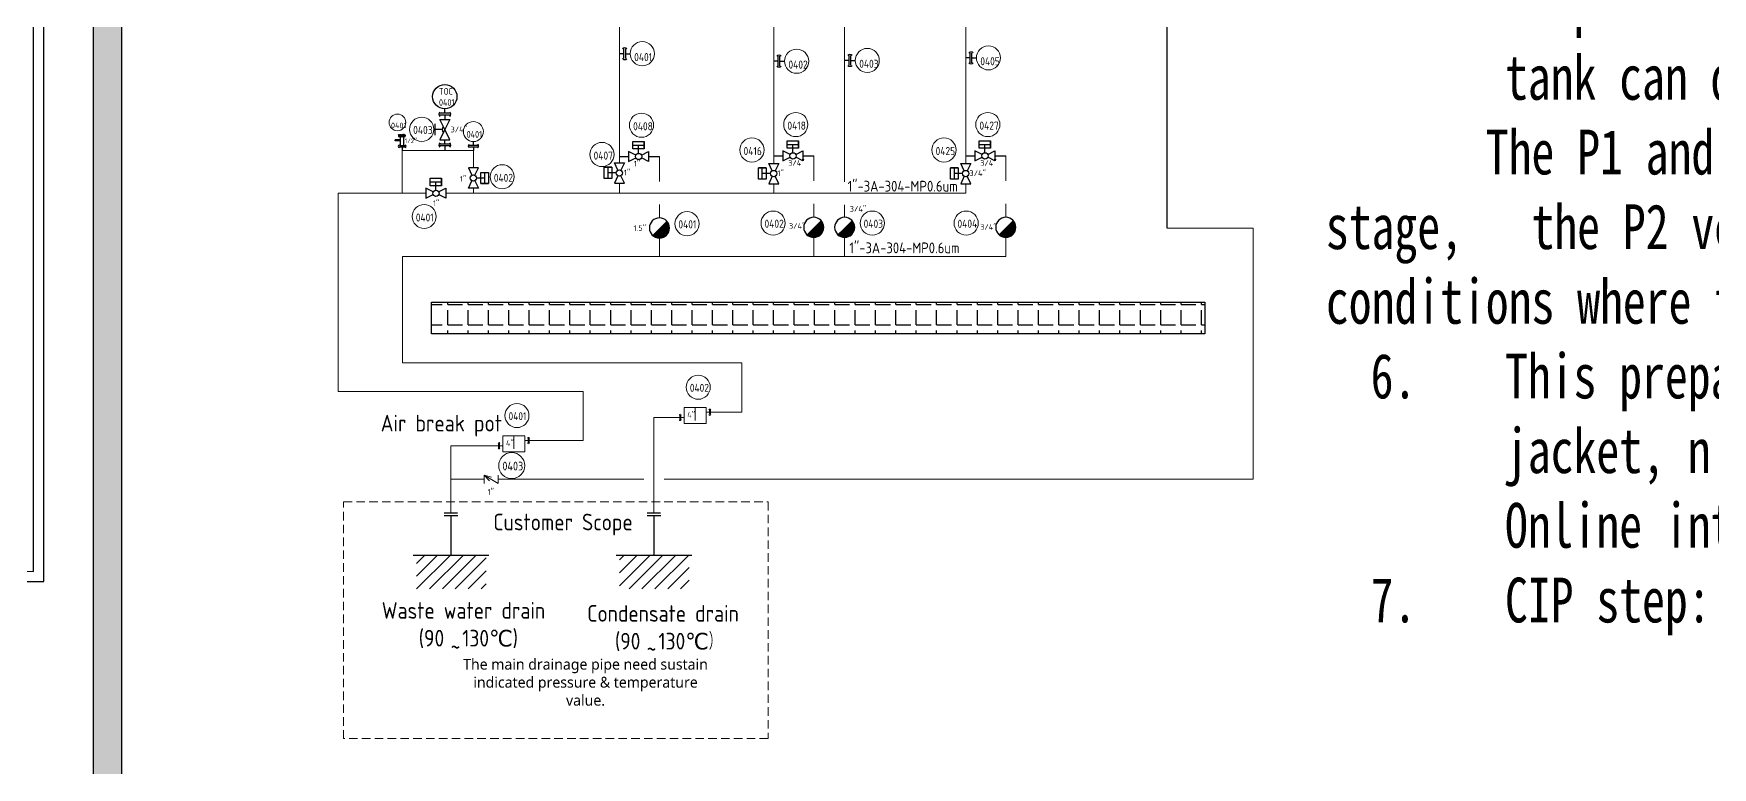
# Model space of a CAD drawing. Header units: millimetres. Extents: x -68339142 to 208, y -167 to 82456658.
# Drawn here: x -68326948 to -68324455, y 82447832 to 82448922 of the extents above; entities that cross this region are included whole.
import ezdxf

# ---------------------------------------------------------------- set-up
doc = ezdxf.new("R2010")
doc.units = ezdxf.units.MM
doc.header["$MEASUREMENT"] = 0
doc.linetypes.add('HIDDEN', pattern=[9.525, 6.35, -3.175])
doc.layers.add('Langurage', color=7, linetype='Continuous', lineweight=0)
doc.layers.add('图层15动态设备', color=7, linetype='Continuous', lineweight=9)
for name, color, linetype in [('tank1', 161, 'Continuous'), ('压缩空气', 130, 'Continuous'), ('排管', 10, 'Continuous'), ('文字', 1, 'Continuous'), ('药液', 210, 'Continuous')]:
    doc.layers.add(name, color=color, linetype=linetype)
doc.styles.add('I(3.5)', font='simfang.ttf', dxfattribs={"width": 0.75})
doc.styles.get("Standard").update_dxf_attribs({"font": 'gbenor.shx', "bigfont": 'gbcbig.shx'})

# ---------------------------------------------------------------- blocks, each defined once
blk = doc.blocks.new('*U366')
at = {"color": 0}
for p, q in [((-16.9, -6.3), (-16.9, 6.3)), ((-12.7, -6.3), (-12.7, 6.3)), ((-8.4, 6.3), (-8.4, -6.3)), ((-5.6, 11.2), (5.6, 11.2)), ((-1.6, 3.1), (-5.6, 11.2)), ((5.6, 11.2), (1.6, 3.1)), ((-8.4, -6.3), (-16.9, -6.3)), ((-3.5, 0), (-12.7, 0)), ((-1.6, -3.1), (-5.6, -11.3)), ((-5.6, -11.3), (5.6, -11.3)), ((5.6, -11.3), (1.6, -3.1))]:
    blk.add_line(p, q, dxfattribs=at)
blk.add_lwpolyline([(-8.4, 6.3), (-8.4, 6.3), (-16.9, 6.3), (-16.9, 6.3)], close=True, dxfattribs=at)
at = {"color": 1, "linetype": 'ByBlock', "lineweight": 9}
blk.add_circle((-19.5, 20.6), 13.5, dxfattribs=at)
at = {"color": 0}
blk.add_circle((0, 0), 3.52, dxfattribs=at)
at = {"color": 1, "linetype": 'ByBlock', "lineweight": 9}
for tag, p, height in [('YQJ_NO', (-28.8, 14.9), 9), ('尺寸', (5, -2.7), 6.3)]:
    blk.add_attdef(tag, p, '', height=height, dxfattribs=at)
for tag, p, height, flags in [('YQJ_CODE', (-26.4, 23), 9, 2), ('YQJ_ITEMID', (12.3, -9.3), 5, 1), ('YQJ_CLASS_NAME', (12.3, -15), 5, 1), ('品牌', (13.5, -20.6), 5, 1), ('供电电源', (13.4, -26.4), 5, 1), ('控制方式', (13.7, -33.1), 5, 1), ('输出信号类型1', (14.2, -39.4), 5, 1), ('输出信号类型2', (14, -46.4), 5, 1)]:
    blk.add_attdef(tag, p, '', height=height, dxfattribs=dict(at, flags=flags))
blk = doc.blocks.new('*U46')
at = {"color": 0}
for p, q in [((-3.1, 1.6), (-11.3, 5.6)), ((-11.3, 5.6), (-11.3, -5.6)), ((-6.3, 8.4), (-6.3, 16.9)), ((-6.3, 16.9), (6.3, 16.9)), ((-6.3, 12.7), (6.3, 12.7)), ((6.3, 8.4), (-6.3, 8.4)), ((0, 3.5), (0, 12.7)), ((3.1, 1.6), (11.2, 5.6)), ((11.2, 5.6), (11.2, -5.6)), ((-11.3, -5.6), (-3.1, -1.6)), ((11.2, -5.6), (3.1, -1.6))]:
    blk.add_line(p, q, dxfattribs=at)
blk.add_lwpolyline([(6.3, 8.4), (6.3, 8.4), (6.3, 16.9), (6.3, 16.9)], close=True, dxfattribs=at)
at = {"color": 1, "linetype": 'ByBlock', "lineweight": 9}
blk.add_circle((3.2, 34.9), 13.5, dxfattribs=at)
at = {"color": 0}
blk.add_circle((0, 0), 3.52, dxfattribs=at)
at = {"color": 1, "linetype": 'ByBlock', "lineweight": 9}
for tag, p, height in [('YQJ_NO', (-6.2, 29.2), 9), ('尺寸', (-5.3, -11.1), 6.3)]:
    blk.add_attdef(tag, p, '', height=height, dxfattribs=at)
for tag, p, height, flags in [('YQJ_CODE', (-3.8, 37.3), 9, 2), ('YQJ_ITEMID', (12.3, -9.3), 5, 1), ('YQJ_CLASS_NAME', (12.3, -15), 5, 1), ('品牌', (13.5, -20.6), 5, 1), ('供电电源', (13.4, -26.4), 5, 1), ('控制方式', (13.7, -33.1), 5, 1), ('输出信号类型1', (14.2, -39.4), 5, 1), ('输出信号类型2', (14, -46.4), 5, 1)]:
    blk.add_attdef(tag, p, '', height=height, dxfattribs=dict(at, flags=flags))
blk = doc.blocks.new('*U102')
at = {"color": 0}
for p, q in [((-16.9, -6.3), (-16.9, 6.3)), ((-12.7, -6.3), (-12.7, 6.3)), ((-8.4, 6.3), (-8.4, -6.3)), ((-5.6, 11.2), (5.6, 11.2)), ((-1.6, 3.1), (-5.6, 11.2)), ((5.6, 11.2), (1.6, 3.1)), ((-8.4, -6.3), (-16.9, -6.3)), ((-3.5, 0), (-12.7, 0)), ((-1.6, -3.1), (-5.6, -11.3)), ((-5.6, -11.3), (5.6, -11.3)), ((5.6, -11.3), (1.6, -3.1))]:
    blk.add_line(p, q, dxfattribs=at)
blk.add_lwpolyline([(-8.4, 6.3), (-8.4, 6.3), (-16.9, 6.3), (-16.9, 6.3)], close=True, dxfattribs=at)
at = {"color": 1, "linetype": 'ByBlock', "lineweight": 9}
blk.add_circle((-24.3, 26.3), 13.5, dxfattribs=at)
at = {"color": 0}
blk.add_circle((0, 0), 3.52, dxfattribs=at)
at = {"color": 1, "linetype": 'ByBlock', "lineweight": 9}
for tag, p, height, flags in [('YQJ_CODE', (-31.3, 28.7), 9, 2), ('YQJ_ITEMID', (12.3, -9.3), 5, 1), ('YQJ_CLASS_NAME', (12.3, -15), 5, 1), ('品牌', (13.5, -20.6), 5, 1), ('供电电源', (13.4, -26.4), 5, 1), ('控制方式', (13.7, -33.1), 5, 1), ('输出信号类型1', (14.2, -39.4), 5, 1), ('输出信号类型2', (14, -46.4), 5, 1)]:
    blk.add_attdef(tag, p, '', height=height, dxfattribs=dict(at, flags=flags))
for tag, p, height in [('YQJ_NO', (-33.7, 20.6), 9), ('尺寸', (4.1, -2.8), 6.3)]:
    blk.add_attdef(tag, p, '', height=height, dxfattribs=at)
blk = doc.blocks.new('*U363')
at = {"color": 0, "const_width": 11.2}
blk.add_lwpolyline([(-4, -15.2, 1), (4, -7.3, 1)], format="xyb", dxfattribs=at)
at = {"color": 1, "linetype": 'ByBlock', "lineweight": 9}
blk.add_circle((-45.3, -6.5), 13.5, dxfattribs=at)
at = {"color": 0}
for start, end in [(0, 180), (180, 0)]:
    blk.add_arc((0, -11.2), 11.2, start, end, dxfattribs=at)
at = {"color": 1, "linetype": 'ByBlock', "lineweight": 9}
for tag, p, height, flags in [('YQJ_CODE', (-51.8, -4.4), 9, 2), ('YQJ_ITEMID', (12.3, -9.3), 5, 1), ('YQJ_CLASS_NAME', (12.3, -15), 5, 1), ('品牌', (13.5, -20.6), 5, 1), ('供电电源', (13.4, -26.4), 5, 1), ('控制方式', (13.7, -33.1), 5, 1), ('输出信号类型1', (14.2, -39.4), 5, 1), ('输出信号类型2', (14, -46.4), 5, 1)]:
    blk.add_attdef(tag, p, '', height=height, dxfattribs=dict(at, flags=flags))
for tag, p, height in [('YQJ_NO', (-54.9, -11.6), 9), ('尺寸', (-27.7, -12.8), 6.3)]:
    blk.add_attdef(tag, p, '', height=height, dxfattribs=at)
blk = doc.blocks.new('卫生卡箍')
at = {"color": 0}
for p, q in [((5, 0), (0, 0)), ((5, -5.5), (5, 5.5)), ((7, -5.5), (7, 5.5)), ((7, 0), (12, 0))]:
    blk.add_line(p, q, dxfattribs=at)
for centre, start, end in [((6, 3.1), 46.4792, 135.7809), ((6, -3.1), 224.2191, 313.5208)]:
    blk.add_arc(centre, 3.47, start, end, dxfattribs=at)
blk = doc.blocks.new('*U69')
at = {"color": 1, "linetype": 'ByBlock', "lineweight": 9}
blk.add_circle((13.5, 0), 13.5, dxfattribs=at)
at = {"color": 1, "linetype": 'ByBlock', "lineweight": 13}
blk.add_attdef('YQJ_NO', (4.4, -8.3), '', height=9, dxfattribs=at)
at = {"color": 1, "linetype": 'ByBlock', "lineweight": 13, "flags": 2}
blk.add_attdef('YQJ_CODE', (7.2, -0.4), '', height=9, dxfattribs=at)
at = {"color": 1, "linetype": 'ByBlock', "lineweight": 9, "flags": 1}
for tag, p in [('YQJ_ITEMID', (24.4, 8)), ('YQJ_CLASS_NAME', (24.4, 3.7)), ('供电电源', (24.9, -5.2)), ('品牌', (24.8, -0.7)), ('量程下限', (24.6, -20)), ('量程上限', (24.8, -14.9)), ('控制方式', (25, -10)), ('输入信号类型2', (24.4, -30.5)), ('输入信号类型1', (24.6, -25.3))]:
    blk.add_attdef(tag, p, '', height=5, dxfattribs=at)
at = {"color": 1, "linetype": 'ByBlock', "lineweight": 9}
blk.add_attdef('尺寸', (-11.6, -20.9), '', height=6.3, dxfattribs=at)
blk = doc.blocks.new('*U355')
at = {"color": 0, "const_width": 11.2}
blk.add_lwpolyline([(-4, -15.2, 1), (4, -7.3, 1)], format="xyb", dxfattribs=at)
at = {"color": 1, "linetype": 'ByBlock', "lineweight": 9}
blk.add_circle((-44.2, -6.5), 13.5, dxfattribs=at)
at = {"color": 0}
for start, end in [(0, 180), (180, 0)]:
    blk.add_arc((0, -11.2), 11.2, start, end, dxfattribs=at)
at = {"color": 1, "linetype": 'ByBlock', "lineweight": 9}
for tag, p, height, flags in [('YQJ_CODE', (-50.8, -4.4), 9, 2), ('YQJ_ITEMID', (12.3, -9.3), 5, 1), ('YQJ_CLASS_NAME', (12.3, -15), 5, 1), ('品牌', (13.5, -20.6), 5, 1), ('供电电源', (13.4, -26.4), 5, 1), ('控制方式', (13.7, -33.1), 5, 1), ('输出信号类型1', (14.2, -39.4), 5, 1), ('输出信号类型2', (14, -46.4), 5, 1)]:
    blk.add_attdef(tag, p, '', height=height, dxfattribs=dict(at, flags=flags))
for tag, p, height in [('YQJ_NO', (-53.9, -11.6), 9), ('尺寸', (-28.6, -14), 6.3)]:
    blk.add_attdef(tag, p, '', height=height, dxfattribs=at)
blk = doc.blocks.new('*U358')
at = {"color": 0, "const_width": 11.2}
blk.add_lwpolyline([(-4, -15.2, 1), (4, -7.3, 1)], format="xyb", dxfattribs=at)
at = {"color": 1, "linetype": 'ByBlock', "lineweight": 9}
blk.add_circle((30.8, -6.5), 13.5, dxfattribs=at)
at = {"color": 0}
for start, end in [(0, 180), (180, 0)]:
    blk.add_arc((0, -11.2), 11.2, start, end, dxfattribs=at)
at = {"color": 1, "linetype": 'ByBlock', "lineweight": 9}
for tag, p, height, flags in [('YQJ_CODE', (24.3, -4.4), 9, 2), ('YQJ_ITEMID', (12.3, -9.3), 5, 1), ('YQJ_CLASS_NAME', (12.3, -15), 5, 1), ('品牌', (13.5, -20.6), 5, 1), ('供电电源', (13.4, -26.4), 5, 1), ('控制方式', (13.7, -33.1), 5, 1), ('输出信号类型1', (14.2, -39.4), 5, 1), ('输出信号类型2', (14, -46.4), 5, 1)]:
    blk.add_attdef(tag, p, '', height=height, dxfattribs=dict(at, flags=flags))
for tag, p, height in [('尺寸', (-28.9, -14.5), 6.3), ('YQJ_NO', (21.1, -11.6), 9)]:
    blk.add_attdef(tag, p, '', height=height, dxfattribs=at)
blk = doc.blocks.new('*U359')
at = {"color": 0, "const_width": 11.2}
blk.add_lwpolyline([(-4, -15.2, 1), (4, -7.3, 1)], format="xyb", dxfattribs=at)
at = {"color": 1, "linetype": 'ByBlock', "lineweight": 9}
blk.add_circle((30.8, -6.5), 13.5, dxfattribs=at)
at = {"color": 0}
for start, end in [(0, 180), (180, 0)]:
    blk.add_arc((0, -11.2), 11.2, start, end, dxfattribs=at)
at = {"color": 1, "linetype": 'ByBlock', "lineweight": 9}
for tag, p, height in [('尺寸', (5.7, 6.3), 6.3), ('YQJ_NO', (21.1, -11.6), 9)]:
    blk.add_attdef(tag, p, '', height=height, dxfattribs=at)
for tag, p, height, flags in [('YQJ_CODE', (24.3, -4.4), 9, 2), ('YQJ_ITEMID', (12.3, -9.3), 5, 1), ('YQJ_CLASS_NAME', (12.3, -15), 5, 1), ('品牌', (13.5, -20.6), 5, 1), ('供电电源', (13.4, -26.4), 5, 1), ('控制方式', (13.7, -33.1), 5, 1), ('输出信号类型1', (14.2, -39.4), 5, 1), ('输出信号类型2', (14, -46.4), 5, 1)]:
    blk.add_attdef(tag, p, '', height=height, dxfattribs=dict(at, flags=flags))
blk = doc.blocks.new('*U353')
at = {"color": 7, "linetype": 'ByBlock', "lineweight": 9}
for p, q in [((-17.1, 5.3), (-17.1, -9.1)), ((-1, 0), (-4.7, 0)), ((-1, -2.6), (-1, 2.6)), ((0, -2.6), (0, 2.6)), ((-34.3, -8.4), (-34.3, -3.2)), ((-33.3, -8.4), (-33.3, -3.2)), ((-33.3, -5.8), (-29.6, -5.8))]:
    blk.add_line(p, q, dxfattribs=at)
blk.add_lwpolyline([(-29.6, 5.3), (-4.7, 5.3), (-4.7, -12.6), (-29.6, -12.6)], close=True, dxfattribs=at)
at = {"color": 1, "linetype": 'ByBlock', "lineweight": 9}
blk.add_circle((-13.6, 28.1), 13.5, dxfattribs=at)
at = {"color": 7, "linetype": 'ByBlock', "lineweight": 9}
for centre, start, end in [((-0.5, 2.6), 0, 180), ((-33.8, -3.2), 360, 180), ((-33.8, -8.4), 180, 360), ((-0.5, -2.6), 180, 0)]:
    blk.add_arc(centre, 1.01, start, end, dxfattribs=at)
at = {"color": 1, "linetype": 'ByBlock', "lineweight": 9}
for tag, p, height, flags in [('YQJ_CODE', (-22.2, 30.6), 9, 2), ('YQJ_ITEMID', (12.3, -9.3), 5, 1), ('YQJ_CLASS_NAME', (12.3, -15), 5, 1), ('品牌', (13.5, -20.6), 5, 1), ('供电电源', (13.4, -26.4), 5, 1), ('控制方式', (13.7, -33.1), 5, 1), ('输出信号类型1', (14.2, -39.4), 5, 1), ('输出信号类型2', (14, -46.4), 5, 1)]:
    blk.add_attdef(tag, p, '', height=height, dxfattribs=dict(at, flags=flags))
for tag, p, height in [('YQJ_NO', (-23.1, 23), 9), ('尺寸', (-26, -6), 6.3)]:
    blk.add_attdef(tag, p, '', height=height, dxfattribs=at)
blk = doc.blocks.new('*U354')
at = {"color": 0}
for p, q in [((-3.1, 1.6), (-11.3, 5.6)), ((-11.3, 5.6), (-11.3, -5.6)), ((-6.3, 8.4), (-6.3, 16.9)), ((-6.3, 16.9), (6.3, 16.9)), ((-6.3, 12.7), (6.3, 12.7)), ((6.3, 8.4), (-6.3, 8.4)), ((0, 3.5), (0, 12.7)), ((3.1, 1.6), (11.2, 5.6)), ((11.2, 5.6), (11.2, -5.6)), ((-11.3, -5.6), (-3.1, -1.6)), ((11.2, -5.6), (3.1, -1.6))]:
    blk.add_line(p, q, dxfattribs=at)
blk.add_lwpolyline([(6.3, 8.4), (6.3, 8.4), (6.3, 16.9), (6.3, 16.9)], close=True, dxfattribs=at)
blk.add_circle((0, 0), 3.52, dxfattribs=at)
at = {"color": 1, "linetype": 'ByBlock', "lineweight": 9}
blk.add_circle((-13.2, -26.1), 13.5, dxfattribs=at)
for tag, p, height, flags in [('YQJ_CODE', (-20.2, -23.7), 9, 2), ('YQJ_ITEMID', (12.3, -9.3), 5, 1), ('YQJ_CLASS_NAME', (12.3, -15), 5, 1), ('品牌', (13.5, -20.6), 5, 1), ('供电电源', (13.4, -26.4), 5, 1), ('控制方式', (13.7, -33.1), 5, 1), ('输出信号类型1', (14.2, -39.4), 5, 1), ('输出信号类型2', (14, -46.4), 5, 1)]:
    blk.add_attdef(tag, p, '', height=height, dxfattribs=dict(at, flags=flags))
for tag, p, height in [('尺寸', (-3.3, -14.4), 6.3), ('YQJ_NO', (-22.6, -31.8), 9)]:
    blk.add_attdef(tag, p, '', height=height, dxfattribs=at)
blk = doc.blocks.new('*U453')
at = {"color": 0}
for p, q in [((5.6, 11.2), (-5.6, 11.2)), ((-5.6, 11.2), (-1.6, 3.1)), ((1.6, 3.1), (5.6, 11.2)), ((3.5, 0), (12.7, 0)), ((8.4, -6.3), (8.4, 6.3)), ((8.4, 6.3), (16.9, 6.3)), ((12.7, 6.3), (12.7, -6.3)), ((16.9, 6.3), (16.9, -6.3)), ((-5.6, -11.3), (-1.6, -3.1)), ((5.6, -11.3), (-5.6, -11.3)), ((1.6, -3.1), (5.6, -11.3))]:
    blk.add_line(p, q, dxfattribs=at)
blk.add_lwpolyline([(8.4, -6.3), (8.4, -6.3), (16.9, -6.3), (16.9, -6.3)], close=True, dxfattribs=at)
blk.add_circle((0, 0), 3.52, dxfattribs=at)
at = {"color": 1, "linetype": 'ByBlock', "lineweight": 9}
blk.add_circle((32.4, 1.4), 13.5, dxfattribs=at)
for tag, p, height in [('尺寸', (-15.1, -4.2), 6.3), ('YQJ_NO', (23, -4.3), 9)]:
    blk.add_attdef(tag, p, '', height=height, dxfattribs=at)
for tag, p, height, flags in [('YQJ_CODE', (25.4, 3.8), 9, 2), ('YQJ_ITEMID', (12.3, -9.3), 5, 1), ('YQJ_CLASS_NAME', (12.3, -15), 5, 1), ('品牌', (13.5, -20.6), 5, 1), ('供电电源', (13.4, -26.4), 5, 1), ('控制方式', (13.7, -33.1), 5, 1), ('输出信号类型1', (14.2, -39.4), 5, 1), ('输出信号类型2', (14, -46.4), 5, 1)]:
    blk.add_attdef(tag, p, '', height=height, dxfattribs=dict(at, flags=flags))
blk = doc.blocks.new('*U40')
at = {"color": 0}
for p, q in [((5.5, 7), (-5.5, 7)), ((5.5, 5), (-5.5, 5)), ((0, 7), (0, 12)), ((0, 5), (0, 0))]:
    blk.add_line(p, q, dxfattribs=at)
for centre, start, end in [((-3.1, 6), 136.4792, 225.7809), ((3.1, 6), 314.2191, 43.5208)]:
    blk.add_arc(centre, 3.47, start, end, dxfattribs=at)
blk = doc.blocks.new('电导率仪')
at = {"color": 1, "linetype": 'ByBlock', "lineweight": 9}
blk.add_circle((0, 13.5), 13.5, dxfattribs=at)
at = {"color": 1, "linetype": 'ByBlock', "lineweight": 13, "flags": 2}
blk.add_attdef('YQJ_CODE', (-6.5, 14.1), '', height=9, dxfattribs=at)
at = {"color": 1, "linetype": 'ByBlock', "lineweight": 13}
blk.add_attdef('YQJ_NO', (-9.1, 5.2), '', height=9, dxfattribs=at)
at = {"color": 1, "linetype": 'ByBlock', "lineweight": 9, "flags": 1}
for tag, p in [('YQJ_ITEMID', (24.9, 8)), ('YQJ_CLASS_NAME', (24.9, 3.7)), ('供电电源', (25.4, -5.2)), ('品牌', (25.3, -0.7)), ('量程下限', (25.2, -20)), ('输入信号类型1', (25.1, -25.3)), ('量程上限', (25.3, -14.9)), ('控制方式', (25.6, -10)), ('输入信号类型2', (24.9, -30.5))]:
    blk.add_attdef(tag, p, '', height=5, dxfattribs=at)
at = {"color": 1, "linetype": 'ByBlock', "lineweight": 9}
blk.add_attdef('尺寸', (-11.6, -20.9), '', height=6.3, dxfattribs=at)
blk = doc.blocks.new('卡式取样阀')
h = blk.add_hatch()
h.set_pattern_fill('AR-HBONE', color=256, scale=0.001, angle=-90, style=0)
h.set_pattern_definition([(44.99999823, (-2002.73027, -53944.71705), (0.14368409794, -4.44e-09), [0.3048, -0.1016]), (314.99999823, (-2002.65843, -53944.64521), (0.14368409794, -4.44e-09), [0.3048, -0.1016])])
edge = h.paths.add_edge_path()
edge.add_line((-1.2, 4.77), (-1.2, 5.1))
edge.add_line((0.97, 5.1), (-1.2, 5.1))
edge.add_line((0.97, 4.77), (0.97, 5.1))
edge.add_line((0.97, 4.77), (-0.12, 4.77))
edge.add_line((-1.2, 4.77), (-0.12, 4.77))
for p, q in [((-0.72, 3.59), (-2.51, 3.59)), ((-2.51, 3.18), (-2.51, 3.59)), ((-0.72, 3.18), (-2.51, 3.18)), ((0.97, 5.1), (-1.2, 5.1)), ((-1.2, 4.77), (-1.2, 5.1)), ((-1.2, 4.77), (-0.12, 4.77)), ((0.85, 1.59), (-1.08, 1.59)), ((-1.08, 1.21), (0.85, 1.21)), ((-0.72, 1.59), (-0.72, 4.77)), ((0.97, 4.77), (-0.12, 4.77)), ((-0.12, 1.21), (-0.12, 0)), ((0.48, 1.59), (0.48, 4.77)), ((0.97, 4.77), (0.97, 5.1))]:
    blk.add_line(p, q)
for centre, start, end in [((-1.08, 1.4), 89.9744, 269.9744), ((0.85, 1.4), 269.9744, 89.9744)]:
    blk.add_arc(centre, 0.379, start, end)
blk = doc.blocks.new('*U352')
at = {"color": 1, "linetype": 'ByBlock', "lineweight": 9}
blk.add_circle((-6.4, 37.9), 11.2, dxfattribs=at)
at = {"color": 0, "lineweight": 9, "xscale": 4.021417021761227, "yscale": 4.021417021761227, "zscale": 4.021417021761227}
blk.add_blockref('卡式取样阀', (0.5, 0), dxfattribs=at)
at = {"color": 1, "linetype": 'ByBlock', "lineweight": 9}
for tag, p, height, flags in [('YQJ_CODE', (-11.1, 40.1), 7.5, 2), ('YQJ_ITEMID', (12.3, -9.3), 5, 1), ('YQJ_CLASS_NAME', (12.3, -15), 5, 1), ('供电电源', (13.4, -26.4), 5, 1), ('品牌', (13.5, -20.6), 5, 1), ('控制方式', (13.7, -33.1), 5, 1), ('输出信号类型2', (14, -46.4), 5, 1), ('输出信号类型1', (14.2, -39.4), 5, 1)]:
    blk.add_attdef(tag, p, '', height=height, dxfattribs=dict(at, flags=flags))
for tag, p, height in [('YQJ_NO', (-15.1, 30.1), 7.5), ('尺寸', (3.4, 9.9), 6.3)]:
    blk.add_attdef(tag, p, '', height=height, dxfattribs=at)
blk = doc.blocks.new('*U464')
at = {"color": 0, "linetype": 'ByBlock', "lineweight": 9}
for p, q in [((-18.5, -4.3), (-18.5, 4.3)), ((-18.5, 4.3), (-18.5, -4.3)), ((-4, -4.3), (-18.5, 4.3)), ((-18.5, 4.3), (-10.8, 2.3)), ((-18.5, 4.3), (-13.1, -1.5)), ((-4, -4.3), (-4, 4.3)), ((-4, 4.3), (-4, -4.3)), ((-18.5, 0), (-22.5, 0)), ((0, 0), (-4, 0))]:
    blk.add_line(p, q, dxfattribs=at)
at = {"color": 1, "linetype": 'ByBlock', "lineweight": 9}
blk.add_circle((10.1, 14.2), 13.5, dxfattribs=at)
for tag, p, height in [('YQJ_NO', (0.4, 9.3), 9), ('尺寸', (-14.9, -16.3), 6.3)]:
    blk.add_attdef(tag, p, '', height=height, dxfattribs=at)
for tag, p, height, flags in [('YQJ_CODE', (1.4, 16.7), 9, 2), ('YQJ_ITEMID', (12.3, -9.3), 5, 1), ('YQJ_CLASS_NAME', (12.3, -15), 5, 1), ('品牌', (13.5, -20.6), 5, 1), ('供电电源', (13.4, -26.4), 5, 1), ('控制方式', (13.7, -33.1), 5, 1), ('输出信号类型1', (14.2, -39.4), 5, 1), ('输出信号类型2', (14, -46.4), 5, 1)]:
    blk.add_attdef(tag, p, '', height=height, dxfattribs=dict(at, flags=flags))
blk = doc.blocks.new('*U558')
at = {"color": 0}
for p, q in [((-11.3, 6.3), (-11.3, -6.3)), ((-2.8, 0), (-11.3, 0)), ((0, 0), (-5.6, 11.2)), ((-5.6, 11.2), (5.6, 11.2)), ((0, 0), (-5.6, -11.3)), ((5.6, 11.2), (0, 0)), ((5.6, -11.3), (0, 0)), ((-5.6, -11.3), (5.6, -11.3))]:
    blk.add_line(p, q, dxfattribs=at)
at = {"color": 1, "linetype": 'ByBlock', "lineweight": 9}
blk.add_circle((-25.7, 0.3), 13.5, dxfattribs=at)
at = {"color": 0}
blk.add_arc((2.8, 0), 5.63, 143.1301, 216.8699, dxfattribs=at)
at = {"color": 1, "linetype": 'ByBlock', "lineweight": 9}
for tag, p, height in [('YQJ_NO', (-35.3, -4.9), 9), ('尺寸', (6.4, -3), 6.3)]:
    blk.add_attdef(tag, p, '', height=height, dxfattribs=at)
for tag, p, height, flags in [('YQJ_CODE', (-33.2, 4), 9, 2), ('YQJ_ITEMID', (12.3, -9.3), 5, 1), ('YQJ_CLASS_NAME', (12.3, -15), 5, 1), ('品牌', (13.5, -20.6), 5, 1), ('供电电源', (13.4, -26.4), 5, 1), ('控制方式', (13.7, -33.1), 5, 1), ('输出信号类型1', (14.2, -39.4), 5, 1), ('输出信号类型2', (14, -46.4), 5, 1)]:
    blk.add_attdef(tag, p, '', height=height, dxfattribs=dict(at, flags=flags))

msp = doc.modelspace()

# ---------------------------------------------------------------- hatches: boundary and pattern name
at = {"linetype": 'ByBlock', "lineweight": -3, "ltscale": 4}
h = msp.add_hatch(dxfattribs=at)
h.set_pattern_fill('ANGLE', color=0, scale=4.4, style=0)
h.set_pattern_definition([(0, (-68485899.382, 82464247.718), (0, 30.734), [22.352, -8.382]), (90, (-68485899.382, 82464247.718), (-30.734, 2e-15), [22.352, -8.382])])
h.paths.add_polyline_path([(-68326817.18865, 82450220.27571), (-68326859.80626, 82450220.27571), (-68326859.80626, 82447525.97652), (-68326817.18865, 82447525.97652)])
h = msp.add_hatch()
h.set_pattern_fill('ANGLE', color=256, scale=110)
h.set_pattern_definition([(0, (6866243.145, -8262125.4), (0, 30.25), [22, -8.25]), (90, (6866243.145, -8262125.4), (-30.25, 2e-15), [22, -8.25])])
h.paths.add_polyline_path([(-68325435.44191, 82448522.89782), (-68326357.34334, 82448522.89782), (-68326357.34334, 82448475.83163), (-68325435.44191, 82448475.83163)])
h.paths.add_polyline_path([(-68325308.75222, 82448522.89782), (-68325435.44191, 82448522.89782), (-68325435.44191, 82448475.83163), (-68325308.75222, 82448475.83163)])
h.paths.add_polyline_path([(-68325209.01611, 82448522.89782), (-68325308.75222, 82448522.89782), (-68325308.75222, 82448475.83163), (-68325209.01611, 82448475.83163)])
at = {"linetype": 'ByBlock', "lineweight": -2, "ltscale": 0.3}
h = msp.add_hatch(dxfattribs=at)
h.set_pattern_fill('ANSI31', color=256, scale=4.262544, style=0)
h.set_pattern_definition([(45, (-68376838.16, 82459496.841), (-9.5696842, 9.5696842), [])])
h.paths.add_polyline_path([(-68326379.6172, 82448147.06391), (-68326275.89112, 82448147.06391), (-68326275.89112, 82448097.24998), (-68326379.6172, 82448097.24998)])
h = msp.add_hatch(dxfattribs=at)
h.set_pattern_fill('ANSI31', color=256, scale=4.262544, style=0)
h.set_pattern_definition([(45, (-68326143.612, 82447902.588), (-9.5697, 9.5697), [])])
h.paths.add_polyline_path([(-68326078.10653, 82448147.06391), (-68325974.38045, 82448147.06391), (-68325974.38045, 82448097.24998), (-68326078.10653, 82448097.24998)])

# ---------------------------------------------------------------- linework, layer by layer
at = {"color": 6}
msp.add_line((-68326948.08818, 82448123.34018), (-68326948.08818, 82450260.0377), dxfattribs=at)
for p, q in [((-68326933.08818, 82448108.33763), (-68326933.08818, 82450245.0377)), ((-68326948.08818, 82448138.34018), (-68326948.08563, 82448138.34018)), ((-68327177.584, 82448108.37922), (-68326933.08818, 82448108.33763))]:
    msp.add_line(p, q)
at = {"linetype": 'ByBlock', "lineweight": -2, "ltscale": 0.3}
for p, q in [((-68326328.31643, 82448206.29683), (-68326328.31643, 82448147.06391)), ((-68326026.80576, 82448206.29683), (-68326026.80576, 82448147.06391)), ((-68326272.2149, 82448147.06391), (-68326384.41796, 82448147.06391)), ((-68325970.70424, 82448147.06391), (-68326082.90729, 82448147.06391))]:
    msp.add_line(p, q, dxfattribs=at)
at = {"color": 0, "linetype": 'ByBlock', "lineweight": -3}
msp.add_lwpolyline([(-68326817.18865, 82450220.27571), (-68326859.80626, 82450220.27571), (-68326859.80626, 82447525.97652), (-68326817.18865, 82447525.97652)], close=True, dxfattribs=at)
msp.add_lwpolyline([(-68326357.34334, 82448522.89782), (-68325209.01611, 82448522.89782), (-68325209.01611, 82448475.83163), (-68326357.34334, 82448475.83163)], close=True)
at = {"layer": 'Langurage', "linetype": 'HIDDEN', "ltscale": 2}
msp.add_lwpolyline([(-68326487.70094, 82448226.5875), (-68325857.33521, 82448226.5875), (-68325857.33521, 82447875.10022), (-68326487.70094, 82447875.10022)], close=True, dxfattribs=at)
at = {"layer": '排管', "lineweight": 9}
for p, q in [((-68325743.65658, 82449354.29647), (-68325743.65561, 82448701.60968)), ((-68325563.86424, 82449022.38718), (-68325563.86424, 82448897.64997)), ((-68326078.16105, 82448995.12236), (-68326078.16105, 82448729.68236)), ((-68325563.86424, 82448728.8475), (-68325563.86424, 82448897.64997)), ((-68326018.72332, 82448739.18899), (-68326018.72332, 82448702.30192)), ((-68325789.56579, 82448740.13874), (-68325789.56579, 82448703.25167)), ((-68325504.41786, 82448740.13874), (-68325504.41786, 82448703.25167)), ((-68326495.80512, 82448684.64007), (-68326365.49463, 82448684.64007)), ((-68326495.80512, 82448684.64007), (-68326495.80512, 82448390.19404)), ((-68326335.79463, 82448684.64007), (-68325563.8623, 82448684.64007)), ((-68326018.72332, 82448668.10593), (-68326018.72332, 82448647.97817)), ((-68325789.56579, 82448669.05567), (-68325789.56579, 82448648.92791)), ((-68325743.65556, 82448667.23771), (-68325743.65553, 82448648.92791)), ((-68325504.41786, 82448669.05567), (-68325504.41786, 82448648.92791)), ((-68325264.72251, 82448633.02032), (-68325136.81427, 82448633.02032)), ((-68325136.81427, 82448260.05686), (-68325136.81427, 82448633.02032)), ((-68326018.72332, 82448618.03276), (-68326018.72332, 82448590.97937)), ((-68325789.56579, 82448618.9825), (-68325789.56579, 82448590.97916)), ((-68325743.65551, 82448618.9825), (-68325743.65551, 82448590.97916)), ((-68325504.41786, 82448618.9825), (-68325504.41786, 82448590.97916)), ((-68326400.34561, 82448590.97916), (-68325504.41786, 82448590.97916)), ((-68326400.34561, 82448590.97916), (-68326400.34561, 82448432.89086)), ((-68325896.59178, 82448432.89086), (-68326400.34561, 82448432.89086)), ((-68325896.59178, 82448432.89086), (-68325896.59178, 82448359.58873)), ((-68326132.15433, 82448390.19404), (-68326495.80512, 82448390.19404)), ((-68326132.15433, 82448317.51032), (-68326132.15433, 82448390.19404)), ((-68325896.59178, 82448359.58873), (-68325943.11999, 82448359.58873)), ((-68326132.15433, 82448317.51032), (-68326212.31752, 82448317.51032)), ((-68326328.31643, 82448260.05686), (-68326278.98079, 82448260.05686)), ((-68326258.26217, 82448260.05686), (-68326041.83393, 82448260.05686)), ((-68326011.83393, 82448260.05686), (-68325136.81427, 82448260.05686))]:
    msp.add_line(p, q, dxfattribs=at)
at = {"layer": '排管'}
for p, q in [((-68325264.72251, 82448633.02032), (-68325264.72251, 82449081.0771)), ((-68326078.16105, 82448739.18531), (-68326064.6027, 82448739.18658)), ((-68326034.6552, 82448739.18751), (-68326018.72332, 82448739.18899)), ((-68325849.00352, 82448740.13505), (-68325835.44516, 82448740.13632)), ((-68325805.49766, 82448740.13725), (-68325789.56579, 82448740.13874)), ((-68325563.85559, 82448740.13505), (-68325550.29723, 82448740.13632)), ((-68325520.34973, 82448740.13725), (-68325504.41786, 82448740.13874)), ((-68326338.54653, 82448206.29683), (-68326318.08632, 82448206.29683)), ((-68326338.25811, 82448210.302), (-68326318.37475, 82448210.302)), ((-68326037.03587, 82448206.29683), (-68326016.57566, 82448206.29683)), ((-68326037.03587, 82448206.29683), (-68326016.57566, 82448206.29683)), ((-68326036.77561, 82448210.302), (-68326016.89225, 82448210.302))]:
    msp.add_line(p, q, dxfattribs=at)
at = {"layer": '排管', "color": 1, "linetype": 'ByBlock', "lineweight": 9}
for p, q in [((-68325849.01217, 82448964.88844), (-68325849.01217, 82448728.8475)), ((-68326078.16105, 82448699.73486), (-68326078.16105, 82448684.64013)), ((-68325849.01019, 82448698.9), (-68325849.01023, 82448684.64007)), ((-68325563.86227, 82448698.9), (-68325563.8623, 82448684.64007)), ((-68325988.39319, 82448351.89015), (-68326026.83393, 82448351.89015)), ((-68326026.83393, 82448210.302), (-68326026.83393, 82448351.89015)), ((-68326257.59072, 82448309.81173), (-68326328.31643, 82448309.81173)), ((-68326328.31643, 82448210.302), (-68326328.31643, 82448309.81173))]:
    msp.add_line(p, q, dxfattribs=at)
at = {"layer": '排管', "color": 1, "lineweight": 5}
for p, q in [((-68326400.70294, 82448684.64007), (-68326400.70295, 82448748.11579)), ((-68326400.70295, 82448748.11579), (-68326295.01725, 82448748.11579)), ((-68326295.01725, 82448748.11579), (-68326295.01725, 82448722.17037)), ((-68326295.01725, 82448692.47037), (-68326295.01725, 82448684.64007))]:
    msp.add_line(p, q, dxfattribs=at)
at = {"layer": '排管'}
msp.add_circle((-68326337.43958, 82448828.03571), 18.02842, dxfattribs=at)
at = {"layer": '药液', "color": 6, "lineweight": 9}
msp.add_line((-68327201.22701, 82448123.38324), (-68326948.08818, 82448123.34018), dxfattribs=at)

# ---------------------------------------------------------------- block references
for name, p, xscale, yscale, zscale in [('卫生卡箍', (-68326078.16105, 82448891.74177), 1.331, 1.331, 1.331), ('卫生卡箍', (-68325849.01002, 82448880.58679), 1.331, 1.331, 1.331), ('卫生卡箍', (-68325743.65518, 82448881.76777), 1.32, 1.32, 1.32), ('卫生卡箍', (-68325563.86354, 82448885.50052), 1.32, 1.32, 1.32), ('*U40', (-68326337.43958, 82448794.03529), 1.331, 1.331, 1.331), ('*U40', (-68326337.43958, 82448748.11579), 1.331, 1.331, 1.331), ('*U40', (-68326295.01725, 82448748.11579), -1.1, 1.1, 1.1)]:
    msp.add_blockref(name, p, dxfattribs=dict(xscale=xscale, yscale=yscale, zscale=zscale))
ref = msp.add_blockref('*U69', (-68326062.18905, 82448891.74177), dxfattribs=dict(xscale=1.331, yscale=1.331, zscale=1.331))
ref.add_attrib('YQJ_NO', '0401', (-68326056.30671, 82448880.7471), dxfattribs={"color": 1, "linetype": 'ByBlock', "lineweight": 13, "height": 11.979})
ref = msp.add_blockref('*U69', (-68325548.02354, 82448885.50052), dxfattribs=dict(xscale=1.32, yscale=1.32, zscale=1.32))
ref.add_attrib('YQJ_NO', '0405', (-68325542.18981, 82448874.59671), dxfattribs={"color": 1, "linetype": 'ByBlock', "lineweight": 13, "height": 11.88})
ref = msp.add_blockref('*U69', (-68325833.03802, 82448880.58679), dxfattribs=dict(xscale=1.331, yscale=1.331, zscale=1.331))
ref.add_attrib('YQJ_NO', '0402', (-68325827.15567, 82448869.59212), dxfattribs={"color": 1, "linetype": 'ByBlock', "lineweight": 13, "height": 11.979})
ref = msp.add_blockref('*U69', (-68325727.81518, 82448881.76777), dxfattribs=dict(xscale=1.32, yscale=1.32, zscale=1.32))
ref.add_attrib('YQJ_NO', '0403', (-68325721.98144, 82448870.86396), dxfattribs={"color": 1, "linetype": 'ByBlock', "lineweight": 13, "height": 11.88})
ref = msp.add_blockref('*U46', (-68326049.62894, 82448739.18576), dxfattribs=dict(xscale=1.331, yscale=1.331, zscale=1.331))
ref.add_attrib('YQJ_NO', '0408', (-68326057.84713, 82448778.05837), dxfattribs={"color": 1, "linetype": 'ByBlock', "lineweight": 9, "height": 11.979})
ref.add_attrib('尺寸', '1"', (-68326056.70685, 82448724.36826), dxfattribs={"color": 1, "linetype": 'ByBlock', "lineweight": 9, "height": 8.3853})
ref = msp.add_blockref('*U46', (-68325820.47141, 82448740.1355), dxfattribs=dict(xscale=1.331, yscale=1.331, zscale=1.331))
ref.add_attrib('YQJ_NO', '0418', (-68325828.68959, 82448779.00811), dxfattribs={"color": 1, "linetype": 'ByBlock', "lineweight": 9, "height": 11.979})
ref.add_attrib('尺寸', '3/4"', (-68325827.54932, 82448725.318), dxfattribs={"color": 1, "linetype": 'ByBlock', "lineweight": 9, "height": 8.3853})
ref = msp.add_blockref('*U46', (-68325535.32348, 82448740.1355), dxfattribs=dict(xscale=1.331, yscale=1.331, zscale=1.331))
ref.add_attrib('YQJ_NO', '0427', (-68325543.54167, 82448779.00811), dxfattribs={"color": 1, "linetype": 'ByBlock', "lineweight": 9, "height": 11.979})
ref.add_attrib('尺寸', '3/4"', (-68325542.40139, 82448725.318), dxfattribs={"color": 1, "linetype": 'ByBlock', "lineweight": 9, "height": 8.3853})
ref = msp.add_blockref('*U558', (-68326337.43958, 82448779.06154), dxfattribs=dict(xscale=1.331, yscale=1.331, zscale=1.331))
ref.add_attrib('YQJ_NO', '0403', (-68326384.46433, 82448772.5325), dxfattribs={"color": 1, "linetype": 'ByBlock', "lineweight": 9, "height": 11.979})
ref.add_attrib('尺寸', "3/4''", (-68326328.91086, 82448775.12259), dxfattribs={"color": 1, "linetype": 'ByBlock', "lineweight": 9, "height": 8.3853})
ref = msp.add_blockref('电导率仪', (-68326295.01725, 82448761.31579), dxfattribs=dict(xscale=1.1, yscale=1.1, zscale=1.1))
ref.add_attrib('YQJ_NO', '0401', (-68326305.0058, 82448767.07928), dxfattribs={"color": 1, "linetype": 'ByBlock', "lineweight": 13, "height": 9.9})
ref = msp.add_blockref('*U366', (-68326078.16105, 82448714.70861), dxfattribs=dict(xscale=1.331, yscale=1.331, zscale=1.331))
ref.add_attrib('YQJ_NO', '0407', (-68326116.51444, 82448734.5518), dxfattribs={"color": 1, "linetype": 'ByBlock', "lineweight": 9, "height": 11.979})
ref.add_attrib('尺寸', '1"', (-68326071.47708, 82448711.05831), dxfattribs={"color": 1, "linetype": 'ByBlock', "lineweight": 9, "height": 8.3853})
ref = msp.add_blockref('*U102', (-68325849.01216, 82448713.87375), dxfattribs=dict(xscale=1.331, yscale=1.331, zscale=1.331))
ref.add_attrib('YQJ_NO', '0416', (-68325893.80404, 82448741.25011), dxfattribs={"color": 1, "linetype": 'ByBlock', "lineweight": 9, "height": 11.979})
ref.add_attrib('尺寸', '1"', (-68325843.52428, 82448710.16543), dxfattribs={"color": 1, "linetype": 'ByBlock', "lineweight": 9, "height": 8.3853})
ref = msp.add_blockref('*U102', (-68325563.86424, 82448713.87375), dxfattribs=dict(xscale=1.331, yscale=1.331, zscale=1.331))
ref.add_attrib('YQJ_NO', '0425', (-68325608.65611, 82448741.25011), dxfattribs={"color": 1, "linetype": 'ByBlock', "lineweight": 9, "height": 11.979})
ref.add_attrib('尺寸', '3/4"', (-68325558.37635, 82448710.16543), dxfattribs={"color": 1, "linetype": 'ByBlock', "lineweight": 9, "height": 8.3853})
ref = msp.add_blockref('*U453', (-68326295.01724, 82448707.32037), dxfattribs=dict(xscale=1.32, yscale=1.32, zscale=1.32))
ref.add_attrib('YQJ_NO', '0402', (-68326264.59397, 82448701.61029), dxfattribs={"color": 1, "linetype": 'ByBlock', "lineweight": 9, "height": 11.88})
ref.add_attrib('尺寸', '1"', (-68326314.90584, 82448701.71416), dxfattribs={"color": 1, "linetype": 'ByBlock', "lineweight": 9, "height": 8.316})
ref = msp.add_blockref('*U354', (-68326350.64463, 82448684.64007), dxfattribs=dict(xscale=1.32, yscale=1.32, zscale=1.32))
ref.add_attrib('YQJ_NO', '0401', (-68326380.46586, 82448642.65873), dxfattribs={"color": 1, "linetype": 'ByBlock', "lineweight": 9, "height": 11.88})
ref.add_attrib('尺寸', '1"', (-68326354.95213, 82448665.57524), dxfattribs={"color": 1, "linetype": 'ByBlock', "lineweight": 9, "height": 8.316})
ref = msp.add_blockref('*U358', (-68326018.72332, 82448647.97817), dxfattribs=dict(xscale=1.331, yscale=1.331, zscale=1.331))
ref.add_attrib('YQJ_NO', '0401', (-68325990.60816, 82448632.48725), dxfattribs={"color": 1, "linetype": 'ByBlock', "lineweight": 9, "height": 11.979})
ref.add_attrib('尺寸', '1.5"', (-68326057.17083, 82448628.68666), dxfattribs={"color": 1, "linetype": 'ByBlock', "lineweight": 9, "height": 8.3853})
ref = msp.add_blockref('*U363', (-68325789.56579, 82448648.92791), dxfattribs=dict(xscale=1.331, yscale=1.331, zscale=1.331))
ref.add_attrib('YQJ_NO', '0402', (-68325862.69434, 82448633.43699), dxfattribs={"color": 1, "linetype": 'ByBlock', "lineweight": 9, "height": 11.979})
ref.add_attrib('尺寸', '3/4"', (-68325826.40134, 82448631.8577), dxfattribs={"color": 1, "linetype": 'ByBlock', "lineweight": 9, "height": 8.3853})
ref = msp.add_blockref('*U359', (-68325743.65551, 82448648.92791), dxfattribs=dict(xscale=1.331, yscale=1.331, zscale=1.331))
ref.add_attrib('YQJ_NO', '0403', (-68325715.54035, 82448633.43699), dxfattribs={"color": 1, "linetype": 'ByBlock', "lineweight": 9, "height": 11.979})
ref.add_attrib('尺寸', '3/4"', (-68325736.07339, 82448657.30061), dxfattribs={"color": 1, "linetype": 'ByBlock', "lineweight": 9, "height": 8.3853})
ref = msp.add_blockref('*U355', (-68325504.41786, 82448648.92791), dxfattribs=dict(xscale=1.331, yscale=1.331, zscale=1.331))
ref.add_attrib('YQJ_NO', '0404', (-68325576.14434, 82448633.43699), dxfattribs={"color": 1, "linetype": 'ByBlock', "lineweight": 9, "height": 11.979})
ref.add_attrib('尺寸', '3/4"', (-68325542.46772, 82448630.31281), dxfattribs={"color": 1, "linetype": 'ByBlock', "lineweight": 9, "height": 8.3853})
ref = msp.add_blockref('*U353', (-68325943.11999, 82448359.58873), dxfattribs=dict(xscale=1.32, yscale=1.32, zscale=1.32))
ref.add_attrib('YQJ_NO', '0402', (-68325973.58878, 82448389.895), dxfattribs={"color": 1, "linetype": 'ByBlock', "lineweight": 9, "height": 11.88})
ref.add_attrib('尺寸', '4"', (-68325977.48713, 82448351.61352), dxfattribs={"color": 1, "linetype": 'ByBlock', "lineweight": 9, "height": 8.316})
ref = msp.add_blockref('*U353', (-68326212.31752, 82448317.51032), dxfattribs=dict(xscale=1.32, yscale=1.32, zscale=1.32))
ref.add_attrib('YQJ_NO', '0401', (-68326242.78631, 82448347.81658), dxfattribs={"color": 1, "linetype": 'ByBlock', "lineweight": 9, "height": 11.88})
ref.add_attrib('尺寸', '4"', (-68326246.68466, 82448309.5351), dxfattribs={"color": 1, "linetype": 'ByBlock', "lineweight": 9, "height": 8.316})
at = {"layer": 'tank1', "color": 7}
ref = msp.add_blockref('*U352', (-68326400.70295, 82448748.11579), dxfattribs=dict(at, xscale=1.1, yscale=1.1, zscale=1.1))
ref.add_attrib('YQJ_NO', '0401', (-68326417.34468, 82448781.18308), dxfattribs={"layer": '0', "color": 1, "linetype": 'ByBlock', "lineweight": 9, "height": 8.25})
ref.add_attrib('尺寸', '1/2"', (-68326396.97255, 82448758.97549), dxfattribs={"layer": '0', "color": 1, "linetype": 'ByBlock', "lineweight": 9, "height": 6.93})
at = {"layer": '图层15动态设备', "color": 7, "linetype": 'ByBlock', "lineweight": 9}
ref = msp.add_blockref('*U464', (-68326252.5372, 82448260.05686), dxfattribs=dict(at, xscale=1.4297140143, yscale=1.4297140143, zscale=1.4297140143))
ref.add_attrib('YQJ_NO', '0403', (-68326251.94954, 82448273.30359), dxfattribs={"layer": '0', "color": 1, "linetype": 'ByBlock', "lineweight": 9, "height": 12.867426})
ref.add_attrib('尺寸', '1"', (-68326273.80034, 82448236.7511), dxfattribs={"layer": '0', "color": 1, "linetype": 'ByBlock', "lineweight": 9, "height": 9.007198})

# ---------------------------------------------------------------- texts
at = {"color": 4, "insert": (-68325029.04848, 82450441.48411), "char_height": 66.4829468, "attachment_point": 1, "style": 'I(3.5)'}
msp.add_mtext_dynamic_manual_height_columns('{\\C256;Specification:\\P\\pi-199.44884,l265.93179,t265.93179;1.^IThe prepared solution is easy to dissolve and viscosity is low (water-like). Equip low force magnetic agitator for tanks for mixing and dissolving solution.\\P2.^IEquip a WFI heat exchanger for WFI dosing for instantaneous cooling (From 85℃ to 25℃） to save time. Tank jacket is used to control temperature in vessel.\\P3.^IThe preparation vessel solution transfer is done by using compressed air/ nitrogen and the holding vessel solution transfer is done by using compressed air/ nitrogen.\\P4.^IThe sterilization filter can do integrity test in place(before and after use).\\P     Solution filters (in preparation system) will conduct integrity test automatically in place. Waste water of integrity test will drain to T05 10L air tank; The police filter (in the isolator) can conduct integrity test automatically in place, Waste water of integrity test will drain to T04 filling buffet tank(The filling buffer tank will be purged after the test).\\P5.^IWhen preparation tank is doing CIP/SIP and drying by compressed air, the holding tank can do filling by compressed air/ nitrogen; When holding tank is doing CIP/SIP and drying by compressed air, the preparation tank can do preparation and do nitrogen bubbling.\\P\\pi0,l0,tz;       The P1 and P2 preparation vessels can be configured such that when the P1 vessel is in the  preparation stage,   the P2 vessel is in the cleaning and sterilization process.(The system cannot achieve the working conditions where the preparation vessel is being cleaned and the storage tank is undergoing sterilization)\\P\\pi-199.44884,l265.93179,t265.93179;6.^IThis preparation system consists of functions including dosing WFI, solution mixing, temperature control by jacket, nitrogen bubbling, solution sampling, solution transfer, solution filtration and integrity test( Online integrity test of liquid filter, offline integrity test of air filter).\\P7.^ICIP step: PW rinsing, Detergent circulation cleaning,WFI rinsing, conductivity judgment for cleaning effect.}', width=3907.4744922, gutter_width=332.41473, heights=[3057.92654], dxfattribs=at)
at = {"color": 3, "lineweight": 9, "attachment_point": 1}
for s, insert, char_height, width in [('Air break pot', (-68326432.58987, 82448355.74823), 24.7280657, 181.7807421), ('Customer Scope', (-68326265.37786, 82448208.99396), 24.7280657, 232.3364042), ('\\pi1.27424;Waste water drain\\P\\pi56.21926;(90  130℃)', (-68326432.37237, 82448077.8088), 24.7280657, 232.3364042), ('\\pi9.73618;Condensate drain\\P\\pi50.90198;(90  130℃）', (-68326135.68507, 82448073.38267), 24.7280657, 232.3364042), ('~', (-68326328.78603, 82448022.69794), 24.72807, 21.4782722), ('~', (-68326037.67917, 82448019.67341), 24.72807, 21.4782722)]:
    msp.add_mtext(s, dxfattribs=dict(at, insert=insert, char_height=char_height, width=width))
at = {"layer": '压缩空气', "lineweight": 9, "insert": (-68326128.46488, 82447958.66192), "char_height": 16.03142239, "width": 364.7292003, "attachment_point": 5}
msp.add_mtext('\\pxt7;{\\fSegoe UI Emoji|b0|i0|c134|p34;The main drainage pipe need sustain indicated pressure & temperature value. }', dxfattribs=at)
at = {"layer": '排管', "insert": (-68326346.07394, 82448840.86732), "char_height": 9.9, "attachment_point": 1}
msp.add_mtext_dynamic_manual_height_columns('TOC\\P0401', width=48.4460707, gutter_width=49.5, heights=[-26.4], dxfattribs=at)
at = {"layer": '文字', "color": 4, "lineweight": 9, "char_height": 15.972, "attachment_point": 5}
for insert in [(-68325657.40005, 82448695.07793), (-68325654.80745, 82448603.54575)]:
    msp.add_mtext('1"-3A-304-MP0.6um', dxfattribs=dict(at, insert=insert))

doc.saveas('drawing.dxf')
